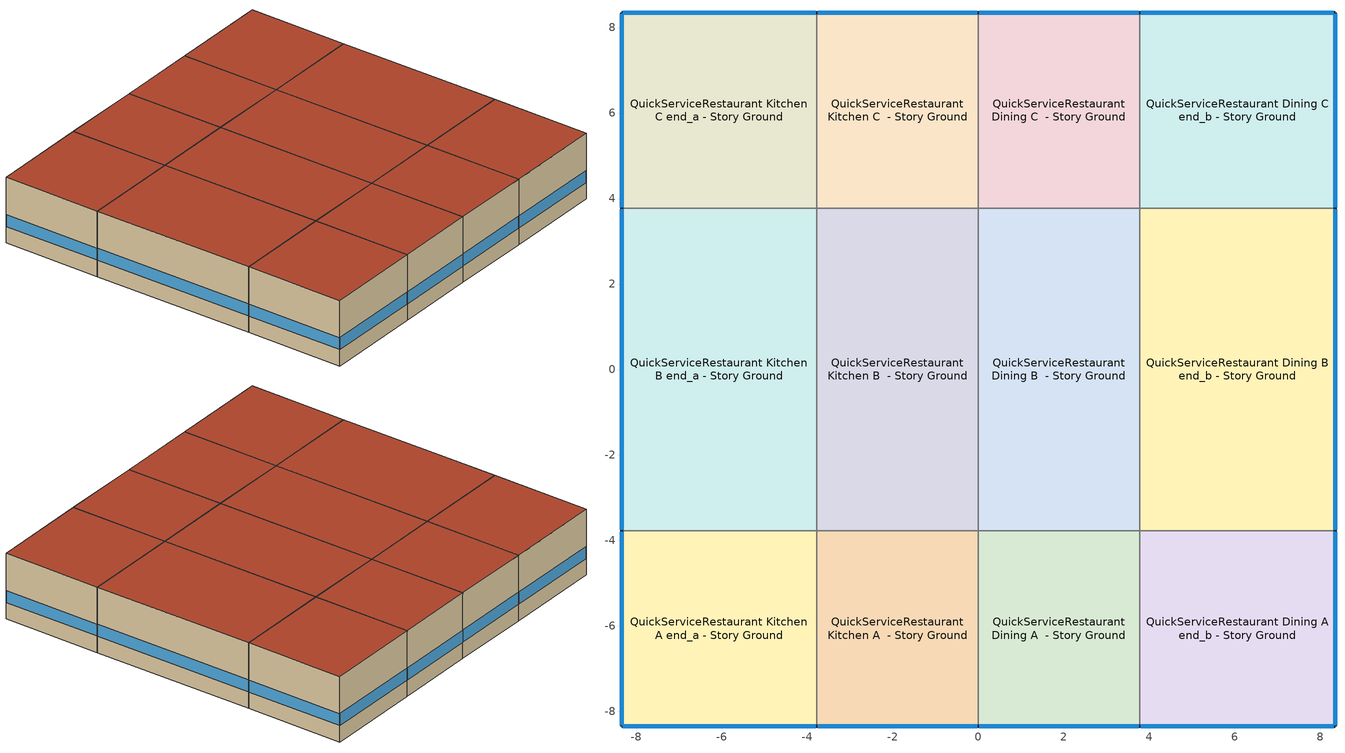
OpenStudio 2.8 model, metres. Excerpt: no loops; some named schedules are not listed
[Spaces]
QuickServiceRestaurant Kitchen A end_a - Story Ground
 floor ground: -8.35,-8.35 -8.35,-3.78 -3.78,-3.78 -3.78,-8.35 z0
 wall outside: -8.35,-3.78 -8.35,-8.35 -3.78,-8.35 z0:3.05
 wall to QuickServiceRestaurant Kitchen B end_a - Story Ground: -3.78,-3.78 -8.35,-3.78 z0:3.05
 wall to QuickServiceRestaurant Kitchen A  - Story Ground: -3.78,-8.35 -3.78,-3.78 z0:3.05
 window: -8.35,-3.8 -8.35,-8.32 / -8.32,-8.35 -3.8,-8.35 z0.76:1.32
 roof outside: -3.78,-8.35 -3.78,-3.78 -8.35,-3.78 -8.35,-8.35 z3.05
QuickServiceRestaurant Kitchen B end_a - Story Ground
 floor ground: -8.35,-3.78 -8.35,3.78 -3.78,3.78 -3.78,-3.78 z0
 wall outside: -8.35,3.78 -8.35,-3.78 z0:3.05
 wall to QuickServiceRestaurant Kitchen C end_a - Story Ground: -3.78,3.78 -8.35,3.78 z0:3.05
 wall to QuickServiceRestaurant Kitchen B  - Story Ground: -3.78,-3.78 -3.78,3.78 z0:3.05
 window: -8.35,3.75 -8.35,-3.75 z0.76:1.31
 roof outside: -3.78,-3.78 -3.78,3.78 -8.35,3.78 -8.35,-3.78 z3.05
QuickServiceRestaurant Kitchen C end_a - Story Ground
 floor ground: -8.35,3.78 -8.35,8.35 -3.78,8.35 -3.78,3.78 z0
 wall outside: -3.78,8.35 -8.35,8.35 -8.35,3.78 z0:3.05
 wall to QuickServiceRestaurant Kitchen C  - Story Ground: -3.78,3.78 -3.78,8.35 z0:3.05
 window: -8.35,8.32 -8.35,3.8 / -3.8,8.35 -8.32,8.35 z0.76:1.32
 roof outside: -3.78,3.78 -3.78,8.35 -8.35,8.35 -8.35,3.78 z3.05
QuickServiceRestaurant Kitchen A  - Story Ground
 floor ground: -3.78,-8.35 -3.78,-3.78 0,-3.78 0,-8.35 z0
 wall outside: -3.78,-8.35 0,-8.35 z0:3.05
 wall to QuickServiceRestaurant Kitchen B  - Story Ground: 0,-3.78 -3.78,-3.78 z0:3.05
 wall to QuickServiceRestaurant Dining A  - Story Ground: 0,-8.35 0,-3.78 z0:3.05
 window: -3.75,-8.35 -0.03,-8.35 z0.76:1.32
 roof outside: 0,-8.35 0,-3.78 -3.78,-3.78 -3.78,-8.35 z3.05
QuickServiceRestaurant Kitchen B  - Story Ground
 floor ground: -3.78,-3.78 -3.78,3.78 0,3.78 0,-3.78 z0
 wall to QuickServiceRestaurant Kitchen C  - Story Ground: 0,3.78 -3.78,3.78 z0:3.05
 wall to QuickServiceRestaurant Dining B  - Story Ground: 0,-3.78 0,3.78 z0:3.05
 roof outside: 0,-3.78 0,3.78 -3.78,3.78 -3.78,-3.78 z3.05
QuickServiceRestaurant Kitchen C  - Story Ground
 floor ground: -3.78,3.78 -3.78,8.35 0,8.35 0,3.78 z0
 wall outside: 0,8.35 -3.78,8.35 z0:3.05
 wall to QuickServiceRestaurant Dining C  - Story Ground: 0,3.78 0,8.35 z0:3.05
 window: -0.03,8.35 -3.75,8.35 z0.76:1.32
 roof outside: 0,3.78 0,8.35 -3.78,8.35 -3.78,3.78 z3.05
QuickServiceRestaurant Dining A  - Story Ground
 floor ground: 0,-8.35 0,-3.78 3.78,-3.78 3.78,-8.35 z0
 wall outside: 0,-8.35 3.78,-8.35 z0:3.05
 wall to QuickServiceRestaurant Dining B  - Story Ground: 3.78,-3.78 0,-3.78 z0:3.05
 wall to QuickServiceRestaurant Dining A end_b - Story Ground: 3.78,-8.35 3.78,-3.78 z0:3.05
 window: 0.03,-8.35 3.75,-8.35 z0.76:1.32
 roof outside: 3.78,-8.35 3.78,-3.78 0,-3.78 0,-8.35 z3.05
QuickServiceRestaurant Dining B  - Story Ground
 floor ground: 0,-3.78 0,3.78 3.78,3.78 3.78,-3.78 z0
 wall to QuickServiceRestaurant Dining C  - Story Ground: 3.78,3.78 0,3.78 z0:3.05
 wall to QuickServiceRestaurant Dining B end_b - Story Ground: 3.78,-3.78 3.78,3.78 z0:3.05
 roof outside: 3.78,-3.78 3.78,3.78 0,3.78 0,-3.78 z3.05
QuickServiceRestaurant Dining C  - Story Ground
 floor ground: 0,3.78 0,8.35 3.78,8.35 3.78,3.78 z0
 wall outside: 3.78,8.35 0,8.35 z0:3.05
 wall to QuickServiceRestaurant Dining C end_b - Story Ground: 3.78,3.78 3.78,8.35 z0:3.05
 window: 3.75,8.35 0.03,8.35 z0.76:1.32
 roof outside: 3.78,3.78 3.78,8.35 0,8.35 0,3.78 z3.05
QuickServiceRestaurant Dining A end_b - Story Ground
 floor ground: 3.78,-8.35 3.78,-3.78 8.35,-3.78 8.35,-8.35 z0
 wall outside: 3.78,-8.35 8.35,-8.35 8.35,-3.78 z0:3.05
 wall to QuickServiceRestaurant Dining B end_b - Story Ground: 8.35,-3.78 3.78,-3.78 z0:3.05
 window: 8.35,-8.32 8.35,-3.8 / 3.8,-8.35 8.32,-8.35 z0.76:1.32
 roof outside: 8.35,-8.35 8.35,-3.78 3.78,-3.78 3.78,-8.35 z3.05
QuickServiceRestaurant Dining B end_b - Story Ground
 floor ground: 3.78,-3.78 3.78,3.78 8.35,3.78 8.35,-3.78 z0
 wall outside: 8.35,-3.78 8.35,3.78 z0:3.05
 wall to QuickServiceRestaurant Dining C end_b - Story Ground: 8.35,3.78 3.78,3.78 z0:3.05
 window: 8.35,-3.75 8.35,3.75 z0.76:1.31
 roof outside: 8.35,-3.78 8.35,3.78 3.78,3.78 3.78,-3.78 z3.05
QuickServiceRestaurant Dining C end_b - Story Ground
 floor ground: 3.78,3.78 3.78,8.35 8.35,8.35 8.35,3.78 z0
 wall outside: 8.35,3.78 8.35,8.35 3.78,8.35 z0:3.05
 window: 8.32,8.35 3.8,8.35 / 8.35,3.8 8.35,8.32 z0.76:1.32
 roof outside: 8.35,3.78 8.35,8.35 3.78,8.35 3.78,3.78 z3.05
[Site]
Truth Or Consequenc_NM_USA: Latitude {deg}=33.24; Longitude {deg}=-107.27; Time Zone {hr}=-7; Elevation {m}=1481; Terrain=City
[Site:WaterMainsTemperature]
Calculation Method=Correlation; Annual Average Outdoor Air Temperature {C}=17.1417; Maximum Difference In Monthly Average Outdoor Air Temperatures {deltaC}=24.28
[SizingPeriod:DesignDay] Daily Dry-Bulb Temperature Range {deltaC}=13.6; Barometric Pressure {Pa}=84753; Wind Speed {m/s}=4.7; Wind Direction {deg}=170; Sky Clearness=0; Rain Indicator=0; Snow Indicator=0; Day of Month=21; Month=7; Day Type=SummerDesignDay; Daylight Saving Time Indicator=0; Dry-Bulb Temperature Range Modifier Type=DefaultMultipliers; Solar Model Indicator=ASHRAETau; ASHRAE Taub=0.321; ASHRAE Taud=2.441
Name | Maximum Dry-Bulb Temperature {C} | Humidity Indicating Conditions at Maximum Dry-Bulb | Humidity Indicating Type
Truth Or Consequenc Ann Clg .4% Condns DB=>MWB 1 | 36.9 | 16.4 | Wetbulb
Truth Or Consequenc Ann Clg .4% Condns WB=>MDB 1 | 28.8 | 19.5 | Wetbulb
Truth Or Consequenc Ann Clg 1% Condns DB=>MWB 1 | 35.4 | 16.1 | Wetbulb
Truth Or Consequenc Ann Clg 2% Condns DP=>MDB 1 | 22 | 15.9 | Dewpoint
[ClimateZones]
Climate Zone Institution Name 1=ASHRAE; Climate Zone Document Name 1=ANSI/ASHRAE Standard 169; Climate Zone Document Year 1=2006; Climate Zone Value 1=ASHRAE 169-2013-4B
[Building]
ComStock DOE Ref 1980-2004|QuickServiceRestaurant: North Axis {deg}=315; Default Construction Set=Res ComStock DOE Ref 1980-2004 - QckSrvRest - ASHRAE 169-2013-4B; Default Schedule Set=Building Default Schedule Set; Standards Building Type=QuickServiceRestaurant
[Site:GroundTemperature:BuildingSurface]
19.213, 19.212, 19.191, 19.196, 20.446, 21.39, 21.565, 21.74, 21.83, 19.836, 19.374, 19.272
[DefaultConstructionSet]
Res ComStock DOE Ref 1980-2004 - QckSrvRest - ASHRAE 169-2013-4B: Default Exterior Surface Constructions=Default Surface Constructions 1; Default Interior Surface Constructions=Default Surface Constructions 2; Default Ground Contact Surface Constructions=Default Surface Constructions 3; Default Exterior SubSurface Constructions=Default Sub Surface Constructions 1; Default Interior SubSurface Constructions=Default Sub Surface Constructions 2; Interior Partition Construction=Typical Interior Partition
[DefaultSurfaceConstructions]
Name | Floor Construction | Wall Construction | Roof Ceiling Construction
Default Surface Constructions 1 | Typical Insulated Exterior Mass Floor | Typical Insulated Wood Framed Exterior Wall R-10.0 | Typical Wood Joist Attic Floor R-16.95
Default Surface Constructions 2 | Typical Interior Floor | Typical Interior Wall | Typical Interior Ceiling
Default Surface Constructions 3 | ext-slab | Typical Insulated Basement Mass Wall R-8.0
[Construction]
Typical Insulated Exterior Mass Floor: Typical Insulation R-7.82, 4 in. Normalweight Concrete Floor, Typical Carpet Pad
Typical Insulated Wood Framed Exterior Wall R-10.0: 25mm Stucco, 5/8 in. Gypsum Board, Typical Insulation R-7.82, 5/8 in. Gypsum Board
Typical Wood Joist Attic Floor R-16.95: 5/8 in. Gypsum Board, Typical Insulation R-15.31
Typical Interior Floor: 100mm Normalweight concrete floor, CP02 CARPET PAD
Typical Interior Wall: G01 13mm gypsum board, G01 13mm gypsum board
Typical Interior Ceiling: CP02 CARPET PAD, 100mm Normalweight concrete floor
ext-slab: 6 in. Normalweight Concrete Floor
Typical Insulated Basement Mass Wall R-8.0: Typical Insulation R-6.45, 8 in. Concrete Block Basement Wall
U 0.72 SHGC 0.36 Simple Glazing Window U-0.72 SHGC 0.36: U 0.72 SHGC 0.36 Simple Glazing U-1.23 SHGC 0.36
U 0.72 SHGC 0.36 Simple Glazing Window U-0.72 SHGC 0.36 1: U 0.72 SHGC 0.36 Simple Glazing U-1.23 SHGC 0.36 1
Typical Insulated Metal Door: F08 Metal surface, Typical Insulation
U 0.88 SHGC 0.16 Sgl Ref-A-L Clr 6mm: REF A CLEAR LO 6MM
Typical Overhead Door: Typical Insulation
Typical Interior Window: Clear 3mm
Typical Interior Door; Typical Interior Partition: G05 25mm wood
InteriorFurnishings 1: Std Wood 6inch 1
[Material:NoMass] Roughness=Smooth; Thermal Absorptance=0.9; Solar Absorptance=0.7
Name | Thermal Resistance {m2-K/W} | Visible Absorptance
Typical Insulation R-7.82 | 1.37738 | 0.7
Typical Carpet Pad; CP02 CARPET PAD | 0.21648 | 0.8
Typical Insulation R-15.31 | 2.69711 | 0.7
Typical Insulation R-6.45 | 1.13588 | 0.7
Typical Insulation | 0.0282222 | 0.7
[Material]
Name | Roughness | Thickness {m} | Conductivity {W/m-K} | Density {kg/m3} | Specific Heat {J/kg-K} | Thermal Absorptance | Solar Absorptance | Visible Absorptance
4 in. Normalweight Concrete Floor | MediumRough | 0.1016 | 2.31 | 2322 | 832 | 0.9 | 0.7 | 0.7
25mm Stucco | Smooth | 0.0254 | 0.72 | 1856 | 840 | 0.9 | 0.7 | 0.7
5/8 in. Gypsum Board | MediumSmooth | 0.0159 | 0.16 | 800 | 1090 | 0.9 | 0.7 | 0.7
100mm Normalweight concrete floor | MediumRough | 0.1016 | 2.31045 | 2322 | 832.557 |  | 0 | 0
G01 13mm gypsum board | Smooth | 0.0127 | 0.160031 | 800.001 | 1090.73 | 0.9 | 0.7 | 0.5
6 in. Normalweight Concrete Floor | MediumRough | 0.1524 | 2.31 | 2322 | 832 | 0.9 | 0.7 | 0.7
8 in. Concrete Block Basement Wall | MediumRough | 0.2032 | 1.326 | 1842 | 912 | 0.9 | 0.7 | 0.7
F08 Metal surface | Smooth | 0.0008 | 45.28 | 7824 | 500 | 0.9 | 0.7 | 0.7
G05 25mm wood | MediumSmooth | 0.0254 | 0.15 | 608 | 1630 | 0.9 | 0.5 | 0.5
Std Wood 6inch 1 | MediumSmooth | 0.15 | 0.12 | 540 | 1210 | 0.9 | 0.7 | 0.7
[DefaultSubSurfaceConstructions]
Name | Fixed Window Construction | Operable Window Construction | Door Construction | Glass Door Construction | Overhead Door Construction | Tubular Daylight Dome Construction | Tubular Daylight Diffuser Construction
Default Sub Surface Constructions 1 | U 0.72 SHGC 0.36 Simple Glazing Window U-0.72 SHGC 0.36 | U 0.72 SHGC 0.36 Simple Glazing Window U-0.72 SHGC 0.36 1 | Typical Insulated Metal Door | U 0.88 SHGC 0.16 Sgl Ref-A-L Clr 6mm | Typical Overhead Door | Typical Interior Window | Typical Interior Window
Default Sub Surface Constructions 2 | Typical Interior Window | Typical Interior Window | Typical Interior Door
[WindowMaterial:SimpleGlazingSystem] U-Factor {W/m2-K}=7; Solar Heat Gain Coefficient=0.36; Visible Transmittance=0.23
U 0.72 SHGC 0.36 Simple Glazing U-1.23 SHGC 0.36; U 0.72 SHGC 0.36 Simple Glazing U-1.23 SHGC 0.36 1
[WindowMaterial:Glazing] Optical Data Type=SpectralAverage; Infrared Transmittance at Normal Incidence=0; Front Side Infrared Hemispherical Emissivity=0.84; Conductivity {W/m-K}=0.9; Dirt Correction Factor for Solar and Visible Transmittance=1; Solar Diffusing=No
Name | Thickness {m} | Solar Transmittance at Normal Incidence | Front Side Solar Reflectance at Normal Incidence | Back Side Solar Reflectance at Normal Incidence | Visible Transmittance at Normal Incidence | Front Side Visible Reflectance at Normal Incidence | Back Side Visible Reflectance at Normal Incidence | Back Side Infrared Hemispherical Emissivity
REF A CLEAR LO 6MM | 0.006 | 0.066 | 0.341 | 0.493 | 0.08 | 0.41 | 0.37 | 0.4
Clear 3mm | 0.003 | 0.837 | 0.075 | 0.075 | 0.898 | 0.081 | 0.081 | 0.84
[SpaceType] Standards Building Type=QuickServiceRestaurant
Name | Default Schedule Set | Design Specification Outdoor Air Object | Standards Space Type
QuickServiceRestaurant Dining - ComStock DOE Ref 1980-2004 | QuickServiceRestaurant Dining Schedule Set | QuickServiceRestaurant Dining Ventilation | Dining
QuickServiceRestaurant Kitchen - ComStock DOE Ref 1980-2004 | QuickServiceRestaurant Kitchen Schedule Set | QuickServiceRestaurant Kitchen Ventilation | Kitchen
[BuildingStory]
Story Ground: Nominal Z Coordinate {m}=0; Nominal Floor to Floor Height {m}=3.048
[Space] Building Story=Story Ground
Name | Space Type | Thermal Zone
QuickServiceRestaurant Kitchen A end_a - Story Ground | QuickServiceRestaurant Kitchen - ComStock DOE Ref 1980-2004 | Zone QuickServiceRestaurant Kitchen A end_a - Story Ground
QuickServiceRestaurant Kitchen B end_a - Story Ground | QuickServiceRestaurant Kitchen - ComStock DOE Ref 1980-2004 | Zone QuickServiceRestaurant Kitchen B end_a - Story Ground
QuickServiceRestaurant Kitchen C end_a - Story Ground | QuickServiceRestaurant Kitchen - ComStock DOE Ref 1980-2004 | Zone QuickServiceRestaurant Kitchen C end_a - Story Ground
QuickServiceRestaurant Kitchen A  - Story Ground | QuickServiceRestaurant Kitchen - ComStock DOE Ref 1980-2004 | Zone QuickServiceRestaurant Kitchen A  - Story Ground
QuickServiceRestaurant Kitchen B  - Story Ground | QuickServiceRestaurant Kitchen - ComStock DOE Ref 1980-2004 | Zone QuickServiceRestaurant Kitchen B  - Story Ground
QuickServiceRestaurant Kitchen C  - Story Ground | QuickServiceRestaurant Kitchen - ComStock DOE Ref 1980-2004 | Zone QuickServiceRestaurant Kitchen C  - Story Ground
QuickServiceRestaurant Dining A  - Story Ground | QuickServiceRestaurant Dining - ComStock DOE Ref 1980-2004 | Zone QuickServiceRestaurant Dining A  - Story Ground
QuickServiceRestaurant Dining B  - Story Ground | QuickServiceRestaurant Dining - ComStock DOE Ref 1980-2004 | Zone QuickServiceRestaurant Dining B  - Story Ground
QuickServiceRestaurant Dining C  - Story Ground | QuickServiceRestaurant Dining - ComStock DOE Ref 1980-2004 | Zone QuickServiceRestaurant Dining C  - Story Ground
QuickServiceRestaurant Dining A end_b - Story Ground | QuickServiceRestaurant Dining - ComStock DOE Ref 1980-2004 | Zone QuickServiceRestaurant Dining A end_b - Story Ground
QuickServiceRestaurant Dining B end_b - Story Ground | QuickServiceRestaurant Dining - ComStock DOE Ref 1980-2004 | Zone QuickServiceRestaurant Dining B end_b - Story Ground
QuickServiceRestaurant Dining C end_b - Story Ground | QuickServiceRestaurant Dining - ComStock DOE Ref 1980-2004 | Zone QuickServiceRestaurant Dining C end_b - Story Ground
[ThermalZone] Multiplier=1; Use Ideal Air Loads=No
Name | Thermostat
Zone QuickServiceRestaurant Kitchen A end_a - Story Ground | QuickServiceRestaurant Kitchen - ComStock DOE Ref 1980-2004 Thermostat 3
Zone QuickServiceRestaurant Kitchen B end_a - Story Ground | QuickServiceRestaurant Kitchen - ComStock DOE Ref 1980-2004 Thermostat 2
Zone QuickServiceRestaurant Kitchen C end_a - Story Ground | QuickServiceRestaurant Kitchen - ComStock DOE Ref 1980-2004 Thermostat 1
Zone QuickServiceRestaurant Kitchen A  - Story Ground | QuickServiceRestaurant Kitchen - ComStock DOE Ref 1980-2004 Thermostat 5
Zone QuickServiceRestaurant Kitchen B  - Story Ground | QuickServiceRestaurant Kitchen - ComStock DOE Ref 1980-2004 Thermostat 4
Zone QuickServiceRestaurant Kitchen C  - Story Ground | QuickServiceRestaurant Kitchen - ComStock DOE Ref 1980-2004 Thermostat
Zone QuickServiceRestaurant Dining A  - Story Ground | QuickServiceRestaurant Dining - ComStock DOE Ref 1980-2004 Thermostat 2
Zone QuickServiceRestaurant Dining B  - Story Ground | QuickServiceRestaurant Dining - ComStock DOE Ref 1980-2004 Thermostat 4
Zone QuickServiceRestaurant Dining C  - Story Ground | QuickServiceRestaurant Dining - ComStock DOE Ref 1980-2004 Thermostat 3
Zone QuickServiceRestaurant Dining A end_b - Story Ground | QuickServiceRestaurant Dining - ComStock DOE Ref 1980-2004 Thermostat 5
Zone QuickServiceRestaurant Dining B end_b - Story Ground | QuickServiceRestaurant Dining - ComStock DOE Ref 1980-2004 Thermostat
Zone QuickServiceRestaurant Dining C end_b - Story Ground | QuickServiceRestaurant Dining - ComStock DOE Ref 1980-2004 Thermostat 1
[People:Definition] Number of People Calculation Method=People/Area; Fraction Radiant=0.3
Name | People per Space Floor Area {person/m2}
QuickServiceRestaurant Kitchen People Definition | 0.0538196
QuickServiceRestaurant Dining People Definition | 0.753474
[People] Work Efficiency Schedule=Work Efficiency Schedule; Clothing Insulation Schedule=Clothing Schedule; Air Velocity Schedule=Air Velocity Schedule; Multiplier=1
Name | People Definition | Space or SpaceType
QuickServiceRestaurant Kitchen People | QuickServiceRestaurant Kitchen People Definition | QuickServiceRestaurant Kitchen - ComStock DOE Ref 1980-2004
QuickServiceRestaurant Dining People | QuickServiceRestaurant Dining People Definition | QuickServiceRestaurant Dining - ComStock DOE Ref 1980-2004
[Lights:Definition] Design Level Calculation Method=Watts/Area; Fraction Visible=0.2; Return Air Fraction=0
Name | Watts per Space Floor Area {W/m2} | Fraction Radiant
QuickServiceRestaurant Kitchen Lights Definition | 12.9167 | 0.7
QuickServiceRestaurant Dining Lights Definition | 22.6042 | 0.37
[Lights] Fraction Replaceable=1
Name | Lights Definition | Space or SpaceType
QuickServiceRestaurant Kitchen Lights | QuickServiceRestaurant Kitchen Lights Definition | QuickServiceRestaurant Kitchen - ComStock DOE Ref 1980-2004
QuickServiceRestaurant Dining Lights | QuickServiceRestaurant Dining Lights Definition | QuickServiceRestaurant Dining - ComStock DOE Ref 1980-2004
[ElectricEquipment:Definition] Design Level Calculation Method=Watts/Area; Fraction Latent=0.25; Fraction Radiant=0.3
Name | Watts per Space Floor Area {W/m2} | Fraction Lost
QuickServiceRestaurant Kitchen Elec Equip Definition | 270.885 | 0.3
QuickServiceRestaurant Dining Elec Equip Definition | 116.788 | 0
[ElectricEquipment]
Name | Electric Equipment Definition | Space or SpaceType
QuickServiceRestaurant Kitchen Elec Equip | QuickServiceRestaurant Kitchen Elec Equip Definition | QuickServiceRestaurant Kitchen - ComStock DOE Ref 1980-2004
QuickServiceRestaurant Dining Elec Equip | QuickServiceRestaurant Dining Elec Equip Definition | QuickServiceRestaurant Dining - ComStock DOE Ref 1980-2004
[GasEquipment:Definition]
QuickServiceRestaurant Kitchen Gas Equip Definition: Design Level Calculation Method=Watts/Area; Watts per Space Floor Area {W/m2}=1292.12; Fraction Latent=0.1; Fraction Radiant=0.2; Fraction Lost=0.7
[GasEquipment]
QuickServiceRestaurant Kitchen Gas Equip: Gas Equipment Definition=QuickServiceRestaurant Kitchen Gas Equip Definition; Space or SpaceType=QuickServiceRestaurant Kitchen - ComStock DOE Ref 1980-2004
[DesignSpecification:OutdoorAir] Outdoor Air Method=Sum; Outdoor Air Flow per Person {m3/s-person}=0; Outdoor Air Flow Rate {m3/s}=0; Outdoor Air Flow Air Changes per Hour {1/hr}=0
Name | Outdoor Air Flow per Floor Area {m3/s-m2}
QuickServiceRestaurant Kitchen Ventilation | 0.0023876
QuickServiceRestaurant Dining Ventilation | 0.007112
[DefaultScheduleSet]
Name | Number of People Schedule | People Activity Level Schedule | Lighting Schedule | Electric Equipment Schedule | Gas Equipment Schedule | Infiltration Schedule | Hours of Operation Schedule
QuickServiceRestaurant Kitchen Schedule Set | QuickServiceRestaurant Bldg Occ | QuickServiceRestaurant Activity | QuickServiceRestaurant Bldg Light | QuickServiceRestaurant Bldg Equip | QuickServiceRestaurant Gas Equip | QuickServiceRestaurant Infil Half On
QuickServiceRestaurant Dining Schedule Set | QuickServiceRestaurant Bldg Occ | QuickServiceRestaurant Activity | QuickServiceRestaurant Bldg Light | QuickServiceRestaurant Bldg Equip |  | QuickServiceRestaurant Infil Half On
Building Default Schedule Set |  |  |  |  |  |  | Building Hours of Operation NonResidential
[SpaceInfiltration:DesignFlowRate] Schedule=Always On Discrete; Design Flow Rate Calculation Method=Flow/ExteriorArea; Constant Term Coefficient=0; Temperature Term Coefficient=0; Velocity Term Coefficient=0.224; Velocity Squared Term Coefficient=0
Name | Space or SpaceType | Flow per Exterior Surface Area {m3/s-m2}
QuickServiceRestaurant Dining A  - Story Ground Infiltration | QuickServiceRestaurant Dining A  - Story Ground | 0.000410093
QuickServiceRestaurant Dining A end_b - Story Ground Infiltration | QuickServiceRestaurant Dining A end_b - Story Ground | 0.000585847
QuickServiceRestaurant Dining B end_b - Story Ground Infiltration | QuickServiceRestaurant Dining B end_b - Story Ground | 0.000410093
QuickServiceRestaurant Dining C  - Story Ground Infiltration | QuickServiceRestaurant Dining C  - Story Ground | 0.000410093
QuickServiceRestaurant Dining C end_b - Story Ground Infiltration | QuickServiceRestaurant Dining C end_b - Story Ground | 0.000585847
QuickServiceRestaurant Kitchen A  - Story Ground Infiltration | QuickServiceRestaurant Kitchen A  - Story Ground | 0.000410093
QuickServiceRestaurant Kitchen A end_a - Story Ground Infiltration | QuickServiceRestaurant Kitchen A end_a - Story Ground | 0.000585847
QuickServiceRestaurant Kitchen B end_a - Story Ground Infiltration | QuickServiceRestaurant Kitchen B end_a - Story Ground | 0.000410093
QuickServiceRestaurant Kitchen C  - Story Ground Infiltration | QuickServiceRestaurant Kitchen C  - Story Ground | 0.000410093
QuickServiceRestaurant Kitchen C end_a - Story Ground Infiltration | QuickServiceRestaurant Kitchen C end_a - Story Ground | 0.000585847
[Exterior:Lights:Definition]
Name | Design Level {W}
Parking Areas and Drives Def (W/ft^2) | 0.15
Building Facades Def (W/ft^2) | 0.2
Main Entries Def (W/ft) | 30
Other Doors Def (W/ft) | 20
Drive Through Windows Def (W/ft^2) | 400
[Exterior:Lights] Schedule=Always On Discrete; Control Option=AstronomicalClock
Name | Exterior Lights Definition | Multiplier
Parking Areas and Drives | Parking Areas and Drives Def (W/ft^2) | 12150
Building Facades | Building Facades Def (W/ft^2) | 2190.89
Main Entries | Main Entries Def (W/ft) | 8
Other Doors | Other Doors Def (W/ft) | 1.2
Drive Through Windows | Drive Through Windows Def (W/ft^2) | 1.2
[ZoneMixing] Schedule=QuickServiceRestaurant Kitchen Exhaust; Design Flow Rate Calculation Method=Flow/Zone
Name | Zone | Design Flow Rate {m3/s} | Source Zone
Zone Mixing 1 | Zone QuickServiceRestaurant Kitchen A  - Story Ground | 0.0325622 | Zone QuickServiceRestaurant Dining A  - Story Ground
Zone Mixing 2 | Zone QuickServiceRestaurant Kitchen B  - Story Ground | 0.0537759 | Zone QuickServiceRestaurant Dining B  - Story Ground
Zone Mixing 3 | Zone QuickServiceRestaurant Kitchen C  - Story Ground | 0.0325622 | Zone QuickServiceRestaurant Dining C  - Story Ground
[ThermostatSetpoint:DualSetpoint]
Name | Heating Setpoint Temperature Schedule | Cooling Setpoint Temperature Schedule
QuickServiceRestaurant Kitchen - ComStock DOE Ref 1980-2004 Thermostat; QuickServiceRestaurant Kitchen - ComStock DOE Ref 1980-2004 Thermostat 1; QuickServiceRestaurant Kitchen - ComStock DOE Ref 1980-2004 Thermostat 2; QuickServiceRestaurant Kitchen - ComStock DOE Ref 1980-2004 Thermostat 3; QuickServiceRestaurant Kitchen - ComStock DOE Ref 1980-2004 Thermostat 4; QuickServiceRestaurant Kitchen - ComStock DOE Ref 1980-2004 Thermostat 5 | QuickServiceRestaurant HtgSetp Kitchen | QuickServiceRestaurant ClgSetp Kitchen
QuickServiceRestaurant Dining - ComStock DOE Ref 1980-2004 Thermostat; QuickServiceRestaurant Dining - ComStock DOE Ref 1980-2004 Thermostat 1; QuickServiceRestaurant Dining - ComStock DOE Ref 1980-2004 Thermostat 2; QuickServiceRestaurant Dining - ComStock DOE Ref 1980-2004 Thermostat 3; QuickServiceRestaurant Dining - ComStock DOE Ref 1980-2004 Thermostat 4; QuickServiceRestaurant Dining - ComStock DOE Ref 1980-2004 Thermostat 5 | QuickServiceRestaurant HtgSetp | QuickServiceRestaurant ClgSetp
[InternalMass:Definition]
Internal Mass Definition 2: Construction=InteriorFurnishings 1; Design Level Calculation Method=SurfaceArea/Area; Surface Area per Space Floor Area=2
[InternalMass] Internal Mass Definition=Internal Mass Definition 2; Multiplier=1
Name | Space or SpaceType
QuickServiceRestaurant Dining B end_b - Story Ground Mass | QuickServiceRestaurant Dining B end_b - Story Ground
QuickServiceRestaurant Kitchen C  - Story Ground Mass | QuickServiceRestaurant Kitchen C  - Story Ground
QuickServiceRestaurant Dining C end_b - Story Ground Mass | QuickServiceRestaurant Dining C end_b - Story Ground
QuickServiceRestaurant Kitchen C end_a - Story Ground Mass | QuickServiceRestaurant Kitchen C end_a - Story Ground
QuickServiceRestaurant Kitchen B end_a - Story Ground Mass | QuickServiceRestaurant Kitchen B end_a - Story Ground
QuickServiceRestaurant Dining A  - Story Ground Mass | QuickServiceRestaurant Dining A  - Story Ground
QuickServiceRestaurant Kitchen A end_a - Story Ground Mass | QuickServiceRestaurant Kitchen A end_a - Story Ground
QuickServiceRestaurant Kitchen B  - Story Ground Mass | QuickServiceRestaurant Kitchen B  - Story Ground
QuickServiceRestaurant Dining C  - Story Ground Mass | QuickServiceRestaurant Dining C  - Story Ground
QuickServiceRestaurant Kitchen A  - Story Ground Mass | QuickServiceRestaurant Kitchen A  - Story Ground
QuickServiceRestaurant Dining B  - Story Ground Mass | QuickServiceRestaurant Dining B  - Story Ground
QuickServiceRestaurant Dining A end_b - Story Ground Mass | QuickServiceRestaurant Dining A end_b - Story Ground
[Schedule:Ruleset]
Name | Default Day Schedule | Summer Design Day Schedule | Winter Design Day Schedule
Clothing Schedule | Clothing Schedule Default Winter Clothes
Air Velocity Schedule | Air Velocity Schedule Default
Work Efficiency Schedule | Work Efficiency Schedule Default
QuickServiceRestaurant Bldg Occ | QuickServiceRestaurant Bldg Occ Default | QuickServiceRestaurant Bldg Occ Summer Design Day | QuickServiceRestaurant Bldg Occ Winter Design Day
QuickServiceRestaurant Activity | QuickServiceRestaurant Activity Default | QuickServiceRestaurant Activity Summer Design Day | QuickServiceRestaurant Activity Winter Design Day
QuickServiceRestaurant Bldg Light | QuickServiceRestaurant Bldg Light Default | QuickServiceRestaurant Bldg Light Summer Design Day | QuickServiceRestaurant Bldg Light Winter Design Day
QuickServiceRestaurant Bldg Equip | QuickServiceRestaurant Bldg Equip Default | QuickServiceRestaurant Bldg Equip Summer Design Day | QuickServiceRestaurant Bldg Equip Winter Design Day
QuickServiceRestaurant Gas Equip | QuickServiceRestaurant Gas Equip Default | QuickServiceRestaurant Gas Equip Summer Design Day | QuickServiceRestaurant Gas Equip Winter Design Day
QuickServiceRestaurant Infil Half On | QuickServiceRestaurant Infil Half On Default | QuickServiceRestaurant Infil Half On Summer Design Day | QuickServiceRestaurant Infil Half On Winter Design Day
QuickServiceRestaurant Kitchen Exhaust | QuickServiceRestaurant Kitchen Exhaust Default | QuickServiceRestaurant Kitchen Exhaust Summer Design Day | QuickServiceRestaurant Kitchen Exhaust Winter Design Day
QuickServiceRestaurant HtgSetp Kitchen | QuickServiceRestaurant HtgSetp Kitchen Default | QuickServiceRestaurant HtgSetp Kitchen Summer Design Day | QuickServiceRestaurant HtgSetp Kitchen Winter Design Day
QuickServiceRestaurant ClgSetp Kitchen | QuickServiceRestaurant ClgSetp Kitchen Default | QuickServiceRestaurant ClgSetp Kitchen Summer Design Day | QuickServiceRestaurant ClgSetp Kitchen Winter Design Day
QuickServiceRestaurant HtgSetp | QuickServiceRestaurant HtgSetp Default | QuickServiceRestaurant HtgSetp Summer Design Day | QuickServiceRestaurant HtgSetp Winter Design Day
QuickServiceRestaurant ClgSetp | QuickServiceRestaurant ClgSetp Default | QuickServiceRestaurant ClgSetp Summer Design Day | QuickServiceRestaurant ClgSetp Winter Design Day
Building Hours of Operation NonResidential | Building Hours of Operation NonResidential Default | Building Hours of Operation NonResidential Summer Design Day | Building Hours of Operation NonResidential Winter Design Day
[Schedule:Day]
QuickServiceRestaurant Bldg Occ Default: Yes, 4, 45, 0, 5, 0, 0.0125, 5, 15, 0.025, 5, 30, 0.0375, 5, 45, 0.05, 6, 0, 0.0625, 6, 15, 0.075, 6, 30, 0.0875, 6, 45, 0.1, 7, 0, 0.175, 7, 15, 0.25, 7, 30, 0.325, 7, 45, 0.4, 8, 45, 0.4, 9, 0, 0.375, 9, 15, 0.35, 9, 30, 0.325, 9, 45, 0.3, 10, 0, 0.266667, 10, 15, 0.233333, 10, 30, 0.2, 10, 45, 0.6, 11, 0, 0.7, 11, 15, 0.8, 11, 30, 0.775, 11, 45, 0.75, 12, 0, 0.725, 12, 15, 0.7, 12, 30, 0.625, 12, 45, 0.55, 13, 0, 0.475, 13, 15, 0.4, 13, 30, 0.35, 13, 45, 0.3, 14, 0, 0.25, 14, 15, 0.2, 14, 30, 0.2125, 14, 45, 0.225, 15, 0, 0.2375, 15, 15, 0.25, 15, 30, 0.3125, 15, 45, 0.375, 16, 0, 0.4375, 16, 15, 0.5, 16, 30, 0.5125, 16, 45, 0.525, 17, 0, 0.5375, 17, 15, 0.55, 17, 45, 0.55, 18, 0, 0.5375, 18, 15, 0.525, 18, 30, 0.5125, 18, 45, 0.5, 19, 0, 0.4625, 19, 15, 0.425, 19, 30, 0.3875, 19, 45, 0.35, 20, 0, 0.3125, 20, 15, 0.275, 20, 30, 0.2375, 20, 45, 0.2, 21, 0, 0.1625, 21, 15, 0.125, 21, 30, 0.0875, 21, 45, 0.05, 22, 0, 0.0375, 22, 15, 0.025, 22, 30, 0.0125, 22, 45, 0, 24, 0, 0
QuickServiceRestaurant Bldg Occ Summer Design Day; QuickServiceRestaurant Bldg Light Summer Design Day; Building Hours of Operation NonResidential Winter Design Day; Building Hours of Operation NonResidential Summer Design Day: 24, 0, 1
QuickServiceRestaurant Bldg Occ Winter Design Day; QuickServiceRestaurant Bldg Light Winter Design Day; QuickServiceRestaurant Bldg Equip Winter Design Day; QuickServiceRestaurant Gas Equip Winter Design Day: 24, 0, 0
QuickServiceRestaurant Activity Default: Yes, 24, 0, 120
QuickServiceRestaurant Activity Winter Design Day; QuickServiceRestaurant Activity Summer Design Day: 24, 0, 120
QuickServiceRestaurant Bldg Light Default: Yes, 0, 15, 0.5625, 0, 30, 0.45, 0, 45, 0.375, 1, 0, 0.3, 1, 15, 0.225, 1, 30, 0.15, 4, 30, 0.15, 4, 45, 0.225, 5, 0, 0.3, 5, 15, 0.375, 5, 30, 0.45, 5, 45, 0.5625, 6, 0, 0.675, 6, 15, 0.7875, 6, 30, 0.9, 23, 30, 0.9, 23, 45, 0.7875, 24, 0, 0.675
QuickServiceRestaurant Bldg Equip Default: Yes, 0, 15, 0.165625, 0, 30, 0.15625, 0, 45, 0.146875, 1, 0, 0.1375, 1, 15, 0.128125, 1, 30, 0.11875, 1, 45, 0.109375, 2, 0, 0.1, 5, 0, 0.1, 5, 15, 0.13125, 5, 30, 0.1625, 5, 45, 0.19375, 6, 0, 0.225, 6, 15, 0.25625, 6, 30, 0.2875, 6, 45, 0.31875, 7, 0, 0.35, 7, 15, 0.3375, 7, 30, 0.325, 7, 45, 0.3125, 8, 0, 0.3, 8, 15, 0.2875, 8, 30, 0.275, 8, 45, 0.2625, 9, 0, 0.25, 9, 15, 0.2625, 9, 30, 0.275, 9, 45, 0.2875, 10, 0, 0.3, 10, 15, 0.3125, 10, 30, 0.325, 10, 45, 0.3375, 11, 0, 0.35, 12, 30, 0.35, 12, 45, 0.341667, 13, 0, 0.333333, 13, 15, 0.325, 13, 30, 0.316667, 13, 45, 0.308333, 14, 0, 0.3, 14, 15, 0.291667, 14, 30, 0.283333, 14, 45, 0.275, 15, 0, 0.266667, 15, 15, 0.258333, 15, 30, 0.25, 15, 45, 0.258333, 16, 0, 0.266667, 16, 15, 0.275, 16, 30, 0.283333, 16, 45, 0.291667, 17, 0, 0.3, 17, 15, 0.308333, 17, 30, 0.316667, 17, 45, 0.325, 18, 0, 0.333333, 18, 15, 0.341667, 18, 30, 0.35, 18, 45, 0.341667, 19, 0, 0.333333, 19, 15, 0.325, 19, 30, 0.316667, 19, 45, 0.308333, 20, 0, 0.3, 20, 15, 0.291667, 20, 30, 0.283333, 20, 45, 0.275, 21, 0, 0.266667, 21, 15, 0.258333, 21, 30, 0.25, 22, 0, 0.25, 22, 15, 0.240625, 22, 30, 0.23125, 22, 45, 0.221875, 23, 0, 0.2125, 23, 15, 0.203125, 23, 30, 0.19375, 23, 45, 0.184375, 24, 0, 0.175
QuickServiceRestaurant Bldg Equip Summer Design Day: 24, 0, 0.35
QuickServiceRestaurant Gas Equip Default: Yes, 4, 30, 0.02, 4, 45, 0.0225, 5, 0, 0.025, 5, 15, 0.0275, 5, 30, 0.03, 5, 45, 0.045, 6, 0, 0.06, 6, 15, 0.075, 6, 30, 0.09, 6, 45, 0.1025, 7, 0, 0.115, 7, 15, 0.1275, 7, 30, 0.14, 7, 45, 0.13, 8, 0, 0.12, 8, 15, 0.11, 8, 30, 0.1, 9, 30, 0.1, 9, 45, 0.13, 10, 0, 0.16, 10, 15, 0.19, 10, 30, 0.22, 10, 45, 0.2325, 11, 0, 0.245, 11, 15, 0.2575, 11, 30, 0.27, 11, 45, 0.2625, 12, 0, 0.255, 12, 15, 0.2475, 12, 30, 0.24, 12, 45, 0.2325, 13, 0, 0.225, 13, 15, 0.2175, 13, 30, 0.21, 13, 45, 0.1925, 14, 0, 0.175, 14, 15, 0.1575, 14, 30, 0.14, 14, 45, 0.1375, 15, 0, 0.135, 15, 15, 0.1325, 15, 30, 0.13, 15, 45, 0.135, 16, 0, 0.14, 16, 15, 0.145, 16, 30, 0.15, 16, 45, 0.155, 17, 0, 0.16, 17, 15, 0.165, 17, 30, 0.17, 19, 30, 0.17, 19, 45, 0.165, 20, 0, 0.16, 20, 15, 0.155, 20, 30, 0.15, 20, 45, 0.1475, 21, 0, 0.145, 21, 15, 0.1425, 21, 30, 0.14, 21, 45, 0.135, 22, 0, 0.13, 22, 15, 0.125, 22, 30, 0.12, 22, 45, 0.095, 23, 0, 0.07, 23, 15, 0.045, 23, 30, 0.02, 24, 0, 0.02
QuickServiceRestaurant Gas Equip Summer Design Day: 24, 0, 0.25
QuickServiceRestaurant Infil Half On Default; QuickServiceRestaurant Infil Half On Winter Design Day; QuickServiceRestaurant Infil Half On Summer Design Day: 5, 0, 1, 24, 0, 0.5
QuickServiceRestaurant Kitchen Exhaust Default: Yes, 1, 0, 1, 5, 0, 0, 24, 0, 1
QuickServiceRestaurant Kitchen Exhaust Winter Design Day; QuickServiceRestaurant Kitchen Exhaust Summer Design Day: 1, 0, 1, 5, 0, 0, 24, 0, 1
QuickServiceRestaurant HtgSetp Kitchen Default: Yes, 1, 0, 19, 5, 0, 15.6, 24, 0, 19
QuickServiceRestaurant HtgSetp Kitchen Summer Design Day; QuickServiceRestaurant HtgSetp Summer Design Day: 24, 0, 15.6
QuickServiceRestaurant HtgSetp Kitchen Winter Design Day: 24, 0, 19
QuickServiceRestaurant ClgSetp Kitchen Default: Yes, 1, 0, 26, 5, 0, 30, 24, 0, 26
QuickServiceRestaurant ClgSetp Kitchen Summer Design Day: 1, 0, 26, 5, 0, 30, 24, 0, 26
QuickServiceRestaurant ClgSetp Kitchen Winter Design Day; QuickServiceRestaurant ClgSetp Winter Design Day: 24, 0, 30
QuickServiceRestaurant HtgSetp Default: Yes, 1, 0, 21, 5, 0, 15.6, 24, 0, 21
QuickServiceRestaurant HtgSetp Winter Design Day: 24, 0, 21
QuickServiceRestaurant ClgSetp Default: Yes, 1, 0, 24, 5, 0, 30, 24, 0, 24
QuickServiceRestaurant ClgSetp Summer Design Day: 1, 0, 24, 5, 0, 30, 24, 0, 24
Building Hours of Operation NonResidential Default: 7, 15, 0, 21, 15, 1, 24, 0, 0
[Schedule:Rule]
Name | Schedule Ruleset | Rule Order | Day Schedule | Apply Sunday | Apply Saturday | Date Specification Type | Start Month | Start Day | End Month | End Day | Apply Monday | Apply Tuesday | Apply Wednesday | Apply Thursday | Apply Friday | Specific Month 1 | Specific Day 1 | Specific Month 2 | Specific Day 2 | Specific Month 3 | Specific Day 3 | Specific Month 4 | Specific Day 4 | Specific Month 5 | Specific Day 5 | Specific Month 6 | Specific Day 6 | Specific Month 7 | Specific Day 7 | Specific Month 8 | Specific Day 8 | Specific Month 9 | Specific Day 9 | Specific Month 10 | Specific Day 10 | Specific Month 11 | Specific Day 11 | Specific Month 12 | Specific Day 12 | Specific Month 13 | Specific Day 13 | Specific Month 14 | Specific Day 14 | Specific Month 15 | Specific Day 15 | Specific Month 16 | Specific Day 16 | Specific Month 17 | Specific Day 17 | Specific Month 18 | Specific Day 18 | Specific Month 19 | Specific Day 19 | Specific Month 20 | Specific Day 20 | Specific Month 21 | Specific Day 21 | Specific Month 22 | Specific Day 22 | Specific Month 23 | Specific Day 23 | Specific Month 24 | Specific Day 24 | Specific Month 25 | Specific Day 25 | Specific Month 26 | Specific Day 26 | Specific Month 27 | Specific Day 27 | Specific Month 28 | Specific Day 28 | Specific Month 29 | Specific Day 29 | Specific Month 30 | Specific Day 30 | Specific Month 31 | Specific Day 31 | Specific Month 32 | Specific Day 32 | Specific Month 33 | Specific Day 33 | Specific Month 34 | Specific Day 34 | Specific Month 35 | Specific Day 35 | Specific Month 36 | Specific Day 36 | Specific Month 37 | Specific Day 37 | Specific Month 38 | Specific Day 38 | Specific Month 39 | Specific Day 39 | Specific Month 40 | Specific Day 40 | Specific Month 41 | Specific Day 41 | Specific Month 42 | Specific Day 42 | Specific Month 43 | Specific Day 43 | Specific Month 44 | Specific Day 44 | Specific Month 45 | Specific Day 45 | Specific Month 46 | Specific Day 46 | Specific Month 47 | Specific Day 47 | Specific Month 48 | Specific Day 48 | Specific Month 49 | Specific Day 49 | Specific Month 50 | Specific Day 50 | Specific Month 51 | Specific Day 51 | Specific Month 52 | Specific Day 52
Schedule Rule 2 | QuickServiceRestaurant Bldg Occ | 0 | QuickServiceRestaurant Bldg Occ Wknd Day | Yes | Yes | DateRange | 1 | 1 | 12 | 31
Building Hours of Operation NonResidential Saturday Rule | Building Hours of Operation NonResidential | 1 | Building Hours of Operation NonResidential Saturday |  | Yes | DateRange | 1 | 1 | 12 | 24
Building Hours of Operation NonResidential Sunday Rule | Building Hours of Operation NonResidential | 0 | Building Hours of Operation NonResidential Sunday | Yes |  | DateRange | 1 | 1 | 12 | 31
Schedule Rule 8 | QuickServiceRestaurant Bldg Equip | 0 | QuickServiceRestaurant Bldg Equip Default 1 |  | Yes
autogen QuickServiceRestaurant Activity 0 | QuickServiceRestaurant Activity | 0 | autogen QuickServiceRestaurant Activity 0_day_sch | Yes | Yes | SpecificDates |  |  |  |  | Yes | Yes | Yes | Yes | Yes | 1 | 2 | 1 | 9 | 1 | 16 | 1 | 23 | 1 | 30 | 2 | 6 | 2 | 13 | 2 | 20 | 2 | 27 | 3 | 5 | 3 | 12 | 3 | 19 | 3 | 26 | 4 | 2 | 4 | 9 | 4 | 16 | 4 | 23 | 4 | 30 | 5 | 7 | 5 | 14 | 5 | 21 | 5 | 28 | 6 | 4 | 6 | 11 | 6 | 18 | 6 | 25 | 7 | 2 | 7 | 9 | 7 | 16 | 7 | 23 | 7 | 30 | 8 | 6 | 8 | 13 | 8 | 20 | 8 | 27 | 9 | 3 | 9 | 10 | 9 | 17 | 9 | 24 | 10 | 1 | 10 | 8 | 10 | 15 | 10 | 22 | 10 | 29 | 11 | 5 | 11 | 12 | 11 | 19 | 11 | 26 | 12 | 3 | 12 | 10 | 12 | 17 | 12 | 24
autogen QuickServiceRestaurant Activity 1 | QuickServiceRestaurant Activity | 1 | autogen QuickServiceRestaurant Activity 1_day_sch | Yes | Yes | SpecificDates |  |  |  |  | Yes | Yes | Yes | Yes | Yes | 1 | 3 | 1 | 10 | 1 | 17 | 1 | 24 | 1 | 31 | 2 | 7 | 2 | 14 | 2 | 21 | 2 | 28 | 3 | 6 | 3 | 13 | 3 | 20 | 3 | 27 | 4 | 3 | 4 | 10 | 4 | 17 | 4 | 24 | 5 | 1 | 5 | 8 | 5 | 15 | 5 | 22 | 5 | 29 | 6 | 5 | 6 | 12 | 6 | 19 | 6 | 26 | 7 | 3 | 7 | 10 | 7 | 17 | 7 | 24 | 7 | 31 | 8 | 7 | 8 | 14 | 8 | 21 | 8 | 28 | 9 | 4 | 9 | 11 | 9 | 18 | 9 | 25 | 10 | 2 | 10 | 9 | 10 | 16 | 10 | 23 | 10 | 30 | 11 | 6 | 11 | 13 | 11 | 20 | 11 | 27 | 12 | 4 | 12 | 11 | 12 | 18 | 12 | 25
autogen Schedule Rule 8 1 | QuickServiceRestaurant Bldg Equip | 1 | autogen Schedule Rule 8 1_day_sch | Yes | Yes | SpecificDates |  |  |  |  | Yes | Yes | Yes | Yes | Yes | 12 | 31
autogen QuickServiceRestaurant Bldg Equip 2 | QuickServiceRestaurant Bldg Equip | 2 | autogen QuickServiceRestaurant Bldg Equip 2_day_sch | Yes | Yes | SpecificDates |  |  |  |  | Yes | Yes | Yes | Yes | Yes | 1 | 3 | 1 | 10 | 1 | 17 | 1 | 24 | 1 | 31 | 2 | 7 | 2 | 14 | 2 | 21 | 2 | 28 | 3 | 6 | 3 | 13 | 3 | 20 | 3 | 27 | 4 | 3 | 4 | 10 | 4 | 17 | 4 | 24 | 5 | 1 | 5 | 8 | 5 | 15 | 5 | 22 | 5 | 29 | 6 | 5 | 6 | 12 | 6 | 19 | 6 | 26 | 7 | 3 | 7 | 10 | 7 | 17 | 7 | 24 | 7 | 31 | 8 | 7 | 8 | 14 | 8 | 21 | 8 | 28 | 9 | 4 | 9 | 11 | 9 | 18 | 9 | 25 | 10 | 2 | 10 | 9 | 10 | 16 | 10 | 23 | 10 | 30 | 11 | 6 | 11 | 13 | 11 | 20 | 11 | 27 | 12 | 4 | 12 | 11 | 12 | 18 | 12 | 25
autogen QuickServiceRestaurant Bldg Light 0 | QuickServiceRestaurant Bldg Light | 0 | autogen QuickServiceRestaurant Bldg Light 0_day_sch | Yes | Yes | SpecificDates |  |  |  |  | Yes | Yes | Yes | Yes | Yes | 1 | 2 | 1 | 9 | 1 | 16 | 1 | 23 | 1 | 30 | 2 | 6 | 2 | 13 | 2 | 20 | 2 | 27 | 3 | 5 | 3 | 12 | 3 | 19 | 3 | 26 | 4 | 2 | 4 | 9 | 4 | 16 | 4 | 23 | 4 | 30 | 5 | 7 | 5 | 14 | 5 | 21 | 5 | 28 | 6 | 4 | 6 | 11 | 6 | 18 | 6 | 25 | 7 | 2 | 7 | 9 | 7 | 16 | 7 | 23 | 7 | 30 | 8 | 6 | 8 | 13 | 8 | 20 | 8 | 27 | 9 | 3 | 9 | 10 | 9 | 17 | 9 | 24 | 10 | 1 | 10 | 8 | 10 | 15 | 10 | 22 | 10 | 29 | 11 | 5 | 11 | 12 | 11 | 19 | 11 | 26 | 12 | 3 | 12 | 10 | 12 | 17 | 12 | 24
autogen QuickServiceRestaurant Bldg Light 1 | QuickServiceRestaurant Bldg Light | 1 | autogen QuickServiceRestaurant Bldg Light 1_day_sch | Yes | Yes | SpecificDates |  |  |  |  | Yes | Yes | Yes | Yes | Yes | 1 | 3 | 1 | 10 | 1 | 17 | 1 | 24 | 1 | 31 | 2 | 7 | 2 | 14 | 2 | 21 | 2 | 28 | 3 | 6 | 3 | 13 | 3 | 20 | 3 | 27 | 4 | 3 | 4 | 10 | 4 | 17 | 4 | 24 | 5 | 1 | 5 | 8 | 5 | 15 | 5 | 22 | 5 | 29 | 6 | 5 | 6 | 12 | 6 | 19 | 6 | 26 | 7 | 3 | 7 | 10 | 7 | 17 | 7 | 24 | 7 | 31 | 8 | 7 | 8 | 14 | 8 | 21 | 8 | 28 | 9 | 4 | 9 | 11 | 9 | 18 | 9 | 25 | 10 | 2 | 10 | 9 | 10 | 16 | 10 | 23 | 10 | 30 | 11 | 6 | 11 | 13 | 11 | 20 | 11 | 27 | 12 | 4 | 12 | 11 | 12 | 18 | 12 | 25
autogen Schedule Rule 2 1 | QuickServiceRestaurant Bldg Occ | 1 | autogen Schedule Rule 2 1_day_sch | Yes | Yes | SpecificDates |  |  |  |  | Yes | Yes | Yes | Yes | Yes | 12 | 31
autogen Schedule Rule 2 2 | QuickServiceRestaurant Bldg Occ | 2 | autogen Schedule Rule 2 2_day_sch | Yes | Yes | SpecificDates |  |  |  |  | Yes | Yes | Yes | Yes | Yes | 1 | 3 | 1 | 10 | 1 | 17 | 1 | 24 | 1 | 31 | 2 | 7 | 2 | 14 | 2 | 21 | 2 | 28 | 3 | 6 | 3 | 13 | 3 | 20 | 3 | 27 | 4 | 3 | 4 | 10 | 4 | 17 | 4 | 24 | 5 | 1 | 5 | 8 | 5 | 15 | 5 | 22 | 5 | 29 | 6 | 5 | 6 | 12 | 6 | 19 | 6 | 26 | 7 | 3 | 7 | 10 | 7 | 17 | 7 | 24 | 7 | 31 | 8 | 7 | 8 | 14 | 8 | 21 | 8 | 28 | 9 | 4 | 9 | 11 | 9 | 18 | 9 | 25 | 10 | 2 | 10 | 9 | 10 | 16 | 10 | 23 | 10 | 30 | 11 | 6 | 11 | 13 | 11 | 20 | 11 | 27 | 12 | 4 | 12 | 11 | 12 | 18 | 12 | 25
autogen QuickServiceRestaurant ClgSetp 0 | QuickServiceRestaurant ClgSetp | 0 | autogen QuickServiceRestaurant ClgSetp 0_day_sch | Yes | Yes | SpecificDates |  |  |  |  | Yes | Yes | Yes | Yes | Yes | 1 | 2 | 1 | 9 | 1 | 16 | 1 | 23 | 1 | 30 | 2 | 6 | 2 | 13 | 2 | 20 | 2 | 27 | 3 | 5 | 3 | 12 | 3 | 19 | 3 | 26 | 4 | 2 | 4 | 9 | 4 | 16 | 4 | 23 | 4 | 30 | 5 | 7 | 5 | 14 | 5 | 21 | 5 | 28 | 6 | 4 | 6 | 11 | 6 | 18 | 6 | 25 | 7 | 2 | 7 | 9 | 7 | 16 | 7 | 23 | 7 | 30 | 8 | 6 | 8 | 13 | 8 | 20 | 8 | 27 | 9 | 3 | 9 | 10 | 9 | 17 | 9 | 24 | 10 | 1 | 10 | 8 | 10 | 15 | 10 | 22 | 10 | 29 | 11 | 5 | 11 | 12 | 11 | 19 | 11 | 26 | 12 | 3 | 12 | 10 | 12 | 17 | 12 | 24
autogen QuickServiceRestaurant ClgSetp 1 | QuickServiceRestaurant ClgSetp | 1 | autogen QuickServiceRestaurant ClgSetp 1_day_sch | Yes | Yes | SpecificDates |  |  |  |  | Yes | Yes | Yes | Yes | Yes | 1 | 3 | 1 | 10 | 1 | 17 | 1 | 24 | 1 | 31 | 2 | 7 | 2 | 14 | 2 | 21 | 2 | 28 | 3 | 6 | 3 | 13 | 3 | 20 | 3 | 27 | 4 | 3 | 4 | 10 | 4 | 17 | 4 | 24 | 5 | 1 | 5 | 8 | 5 | 15 | 5 | 22 | 5 | 29 | 6 | 5 | 6 | 12 | 6 | 19 | 6 | 26 | 7 | 3 | 7 | 10 | 7 | 17 | 7 | 24 | 7 | 31 | 8 | 7 | 8 | 14 | 8 | 21 | 8 | 28 | 9 | 4 | 9 | 11 | 9 | 18 | 9 | 25 | 10 | 2 | 10 | 9 | 10 | 16 | 10 | 23 | 10 | 30 | 11 | 6 | 11 | 13 | 11 | 20 | 11 | 27 | 12 | 4 | 12 | 11 | 12 | 18 | 12 | 25
autogen QuickServiceRestaurant ClgSetp Kitchen 0 | QuickServiceRestaurant ClgSetp Kitchen | 0 | autogen QuickServiceRestaurant ClgSetp Kitchen 0_day_sch | Yes | Yes | SpecificDates |  |  |  |  | Yes | Yes | Yes | Yes | Yes | 1 | 2 | 1 | 9 | 1 | 16 | 1 | 23 | 1 | 30 | 2 | 6 | 2 | 13 | 2 | 20 | 2 | 27 | 3 | 5 | 3 | 12 | 3 | 19 | 3 | 26 | 4 | 2 | 4 | 9 | 4 | 16 | 4 | 23 | 4 | 30 | 5 | 7 | 5 | 14 | 5 | 21 | 5 | 28 | 6 | 4 | 6 | 11 | 6 | 18 | 6 | 25 | 7 | 2 | 7 | 9 | 7 | 16 | 7 | 23 | 7 | 30 | 8 | 6 | 8 | 13 | 8 | 20 | 8 | 27 | 9 | 3 | 9 | 10 | 9 | 17 | 9 | 24 | 10 | 1 | 10 | 8 | 10 | 15 | 10 | 22 | 10 | 29 | 11 | 5 | 11 | 12 | 11 | 19 | 11 | 26 | 12 | 3 | 12 | 10 | 12 | 17 | 12 | 24
autogen QuickServiceRestaurant ClgSetp Kitchen 1 | QuickServiceRestaurant ClgSetp Kitchen | 1 | autogen QuickServiceRestaurant ClgSetp Kitchen 1_day_sch | Yes | Yes | SpecificDates |  |  |  |  | Yes | Yes | Yes | Yes | Yes | 1 | 3 | 1 | 10 | 1 | 17 | 1 | 24 | 1 | 31 | 2 | 7 | 2 | 14 | 2 | 21 | 2 | 28 | 3 | 6 | 3 | 13 | 3 | 20 | 3 | 27 | 4 | 3 | 4 | 10 | 4 | 17 | 4 | 24 | 5 | 1 | 5 | 8 | 5 | 15 | 5 | 22 | 5 | 29 | 6 | 5 | 6 | 12 | 6 | 19 | 6 | 26 | 7 | 3 | 7 | 10 | 7 | 17 | 7 | 24 | 7 | 31 | 8 | 7 | 8 | 14 | 8 | 21 | 8 | 28 | 9 | 4 | 9 | 11 | 9 | 18 | 9 | 25 | 10 | 2 | 10 | 9 | 10 | 16 | 10 | 23 | 10 | 30 | 11 | 6 | 11 | 13 | 11 | 20 | 11 | 27 | 12 | 4 | 12 | 11 | 12 | 18 | 12 | 25
autogen QuickServiceRestaurant Gas Equip 0 | QuickServiceRestaurant Gas Equip | 0 | autogen QuickServiceRestaurant Gas Equip 0_day_sch | Yes | Yes | SpecificDates |  |  |  |  | Yes | Yes | Yes | Yes | Yes | 1 | 2 | 1 | 9 | 1 | 16 | 1 | 23 | 1 | 30 | 2 | 6 | 2 | 13 | 2 | 20 | 2 | 27 | 3 | 5 | 3 | 12 | 3 | 19 | 3 | 26 | 4 | 2 | 4 | 9 | 4 | 16 | 4 | 23 | 4 | 30 | 5 | 7 | 5 | 14 | 5 | 21 | 5 | 28 | 6 | 4 | 6 | 11 | 6 | 18 | 6 | 25 | 7 | 2 | 7 | 9 | 7 | 16 | 7 | 23 | 7 | 30 | 8 | 6 | 8 | 13 | 8 | 20 | 8 | 27 | 9 | 3 | 9 | 10 | 9 | 17 | 9 | 24 | 10 | 1 | 10 | 8 | 10 | 15 | 10 | 22 | 10 | 29 | 11 | 5 | 11 | 12 | 11 | 19 | 11 | 26 | 12 | 3 | 12 | 10 | 12 | 17 | 12 | 24
autogen QuickServiceRestaurant Gas Equip 1 | QuickServiceRestaurant Gas Equip | 1 | autogen QuickServiceRestaurant Gas Equip 1_day_sch | Yes | Yes | SpecificDates |  |  |  |  | Yes | Yes | Yes | Yes | Yes | 1 | 3 | 1 | 10 | 1 | 17 | 1 | 24 | 1 | 31 | 2 | 7 | 2 | 14 | 2 | 21 | 2 | 28 | 3 | 6 | 3 | 13 | 3 | 20 | 3 | 27 | 4 | 3 | 4 | 10 | 4 | 17 | 4 | 24 | 5 | 1 | 5 | 8 | 5 | 15 | 5 | 22 | 5 | 29 | 6 | 5 | 6 | 12 | 6 | 19 | 6 | 26 | 7 | 3 | 7 | 10 | 7 | 17 | 7 | 24 | 7 | 31 | 8 | 7 | 8 | 14 | 8 | 21 | 8 | 28 | 9 | 4 | 9 | 11 | 9 | 18 | 9 | 25 | 10 | 2 | 10 | 9 | 10 | 16 | 10 | 23 | 10 | 30 | 11 | 6 | 11 | 13 | 11 | 20 | 11 | 27 | 12 | 4 | 12 | 11 | 12 | 18 | 12 | 25
autogen QuickServiceRestaurant HtgSetp 0 | QuickServiceRestaurant HtgSetp | 0 | autogen QuickServiceRestaurant HtgSetp 0_day_sch | Yes | Yes | SpecificDates |  |  |  |  | Yes | Yes | Yes | Yes | Yes | 1 | 2 | 1 | 9 | 1 | 16 | 1 | 23 | 1 | 30 | 2 | 6 | 2 | 13 | 2 | 20 | 2 | 27 | 3 | 5 | 3 | 12 | 3 | 19 | 3 | 26 | 4 | 2 | 4 | 9 | 4 | 16 | 4 | 23 | 4 | 30 | 5 | 7 | 5 | 14 | 5 | 21 | 5 | 28 | 6 | 4 | 6 | 11 | 6 | 18 | 6 | 25 | 7 | 2 | 7 | 9 | 7 | 16 | 7 | 23 | 7 | 30 | 8 | 6 | 8 | 13 | 8 | 20 | 8 | 27 | 9 | 3 | 9 | 10 | 9 | 17 | 9 | 24 | 10 | 1 | 10 | 8 | 10 | 15 | 10 | 22 | 10 | 29 | 11 | 5 | 11 | 12 | 11 | 19 | 11 | 26 | 12 | 3 | 12 | 10 | 12 | 17 | 12 | 24
autogen QuickServiceRestaurant HtgSetp 1 | QuickServiceRestaurant HtgSetp | 1 | autogen QuickServiceRestaurant HtgSetp 1_day_sch | Yes | Yes | SpecificDates |  |  |  |  | Yes | Yes | Yes | Yes | Yes | 1 | 3 | 1 | 10 | 1 | 17 | 1 | 24 | 1 | 31 | 2 | 7 | 2 | 14 | 2 | 21 | 2 | 28 | 3 | 6 | 3 | 13 | 3 | 20 | 3 | 27 | 4 | 3 | 4 | 10 | 4 | 17 | 4 | 24 | 5 | 1 | 5 | 8 | 5 | 15 | 5 | 22 | 5 | 29 | 6 | 5 | 6 | 12 | 6 | 19 | 6 | 26 | 7 | 3 | 7 | 10 | 7 | 17 | 7 | 24 | 7 | 31 | 8 | 7 | 8 | 14 | 8 | 21 | 8 | 28 | 9 | 4 | 9 | 11 | 9 | 18 | 9 | 25 | 10 | 2 | 10 | 9 | 10 | 16 | 10 | 23 | 10 | 30 | 11 | 6 | 11 | 13 | 11 | 20 | 11 | 27 | 12 | 4 | 12 | 11 | 12 | 18 | 12 | 25
autogen QuickServiceRestaurant HtgSetp Kitchen 0 | QuickServiceRestaurant HtgSetp Kitchen | 0 | autogen QuickServiceRestaurant HtgSetp Kitchen 0_day_sch | Yes | Yes | SpecificDates |  |  |  |  | Yes | Yes | Yes | Yes | Yes | 1 | 2 | 1 | 9 | 1 | 16 | 1 | 23 | 1 | 30 | 2 | 6 | 2 | 13 | 2 | 20 | 2 | 27 | 3 | 5 | 3 | 12 | 3 | 19 | 3 | 26 | 4 | 2 | 4 | 9 | 4 | 16 | 4 | 23 | 4 | 30 | 5 | 7 | 5 | 14 | 5 | 21 | 5 | 28 | 6 | 4 | 6 | 11 | 6 | 18 | 6 | 25 | 7 | 2 | 7 | 9 | 7 | 16 | 7 | 23 | 7 | 30 | 8 | 6 | 8 | 13 | 8 | 20 | 8 | 27 | 9 | 3 | 9 | 10 | 9 | 17 | 9 | 24 | 10 | 1 | 10 | 8 | 10 | 15 | 10 | 22 | 10 | 29 | 11 | 5 | 11 | 12 | 11 | 19 | 11 | 26 | 12 | 3 | 12 | 10 | 12 | 17 | 12 | 24
autogen QuickServiceRestaurant HtgSetp Kitchen 1 | QuickServiceRestaurant HtgSetp Kitchen | 1 | autogen QuickServiceRestaurant HtgSetp Kitchen 1_day_sch | Yes | Yes | SpecificDates |  |  |  |  | Yes | Yes | Yes | Yes | Yes | 1 | 3 | 1 | 10 | 1 | 17 | 1 | 24 | 1 | 31 | 2 | 7 | 2 | 14 | 2 | 21 | 2 | 28 | 3 | 6 | 3 | 13 | 3 | 20 | 3 | 27 | 4 | 3 | 4 | 10 | 4 | 17 | 4 | 24 | 5 | 1 | 5 | 8 | 5 | 15 | 5 | 22 | 5 | 29 | 6 | 5 | 6 | 12 | 6 | 19 | 6 | 26 | 7 | 3 | 7 | 10 | 7 | 17 | 7 | 24 | 7 | 31 | 8 | 7 | 8 | 14 | 8 | 21 | 8 | 28 | 9 | 4 | 9 | 11 | 9 | 18 | 9 | 25 | 10 | 2 | 10 | 9 | 10 | 16 | 10 | 23 | 10 | 30 | 11 | 6 | 11 | 13 | 11 | 20 | 11 | 27 | 12 | 4 | 12 | 11 | 12 | 18 | 12 | 25
autogen QuickServiceRestaurant Kitchen Exhaust 0 | QuickServiceRestaurant Kitchen Exhaust | 0 | autogen QuickServiceRestaurant Kitchen Exhaust 0_day_sch | Yes | Yes | SpecificDates |  |  |  |  | Yes | Yes | Yes | Yes | Yes | 1 | 2 | 1 | 9 | 1 | 16 | 1 | 23 | 1 | 30 | 2 | 6 | 2 | 13 | 2 | 20 | 2 | 27 | 3 | 5 | 3 | 12 | 3 | 19 | 3 | 26 | 4 | 2 | 4 | 9 | 4 | 16 | 4 | 23 | 4 | 30 | 5 | 7 | 5 | 14 | 5 | 21 | 5 | 28 | 6 | 4 | 6 | 11 | 6 | 18 | 6 | 25 | 7 | 2 | 7 | 9 | 7 | 16 | 7 | 23 | 7 | 30 | 8 | 6 | 8 | 13 | 8 | 20 | 8 | 27 | 9 | 3 | 9 | 10 | 9 | 17 | 9 | 24 | 10 | 1 | 10 | 8 | 10 | 15 | 10 | 22 | 10 | 29 | 11 | 5 | 11 | 12 | 11 | 19 | 11 | 26 | 12 | 3 | 12 | 10 | 12 | 17 | 12 | 24
autogen QuickServiceRestaurant Kitchen Exhaust 1 | QuickServiceRestaurant Kitchen Exhaust | 1 | autogen QuickServiceRestaurant Kitchen Exhaust 1_day_sch | Yes | Yes | SpecificDates |  |  |  |  | Yes | Yes | Yes | Yes | Yes | 1 | 3 | 1 | 10 | 1 | 17 | 1 | 24 | 1 | 31 | 2 | 7 | 2 | 14 | 2 | 21 | 2 | 28 | 3 | 6 | 3 | 13 | 3 | 20 | 3 | 27 | 4 | 3 | 4 | 10 | 4 | 17 | 4 | 24 | 5 | 1 | 5 | 8 | 5 | 15 | 5 | 22 | 5 | 29 | 6 | 5 | 6 | 12 | 6 | 19 | 6 | 26 | 7 | 3 | 7 | 10 | 7 | 17 | 7 | 24 | 7 | 31 | 8 | 7 | 8 | 14 | 8 | 21 | 8 | 28 | 9 | 4 | 9 | 11 | 9 | 18 | 9 | 25 | 10 | 2 | 10 | 9 | 10 | 16 | 10 | 23 | 10 | 30 | 11 | 6 | 11 | 13 | 11 | 20 | 11 | 27 | 12 | 4 | 12 | 11 | 12 | 18 | 12 | 25
[Schedule:Constant]
Always On Discrete: Value=1
